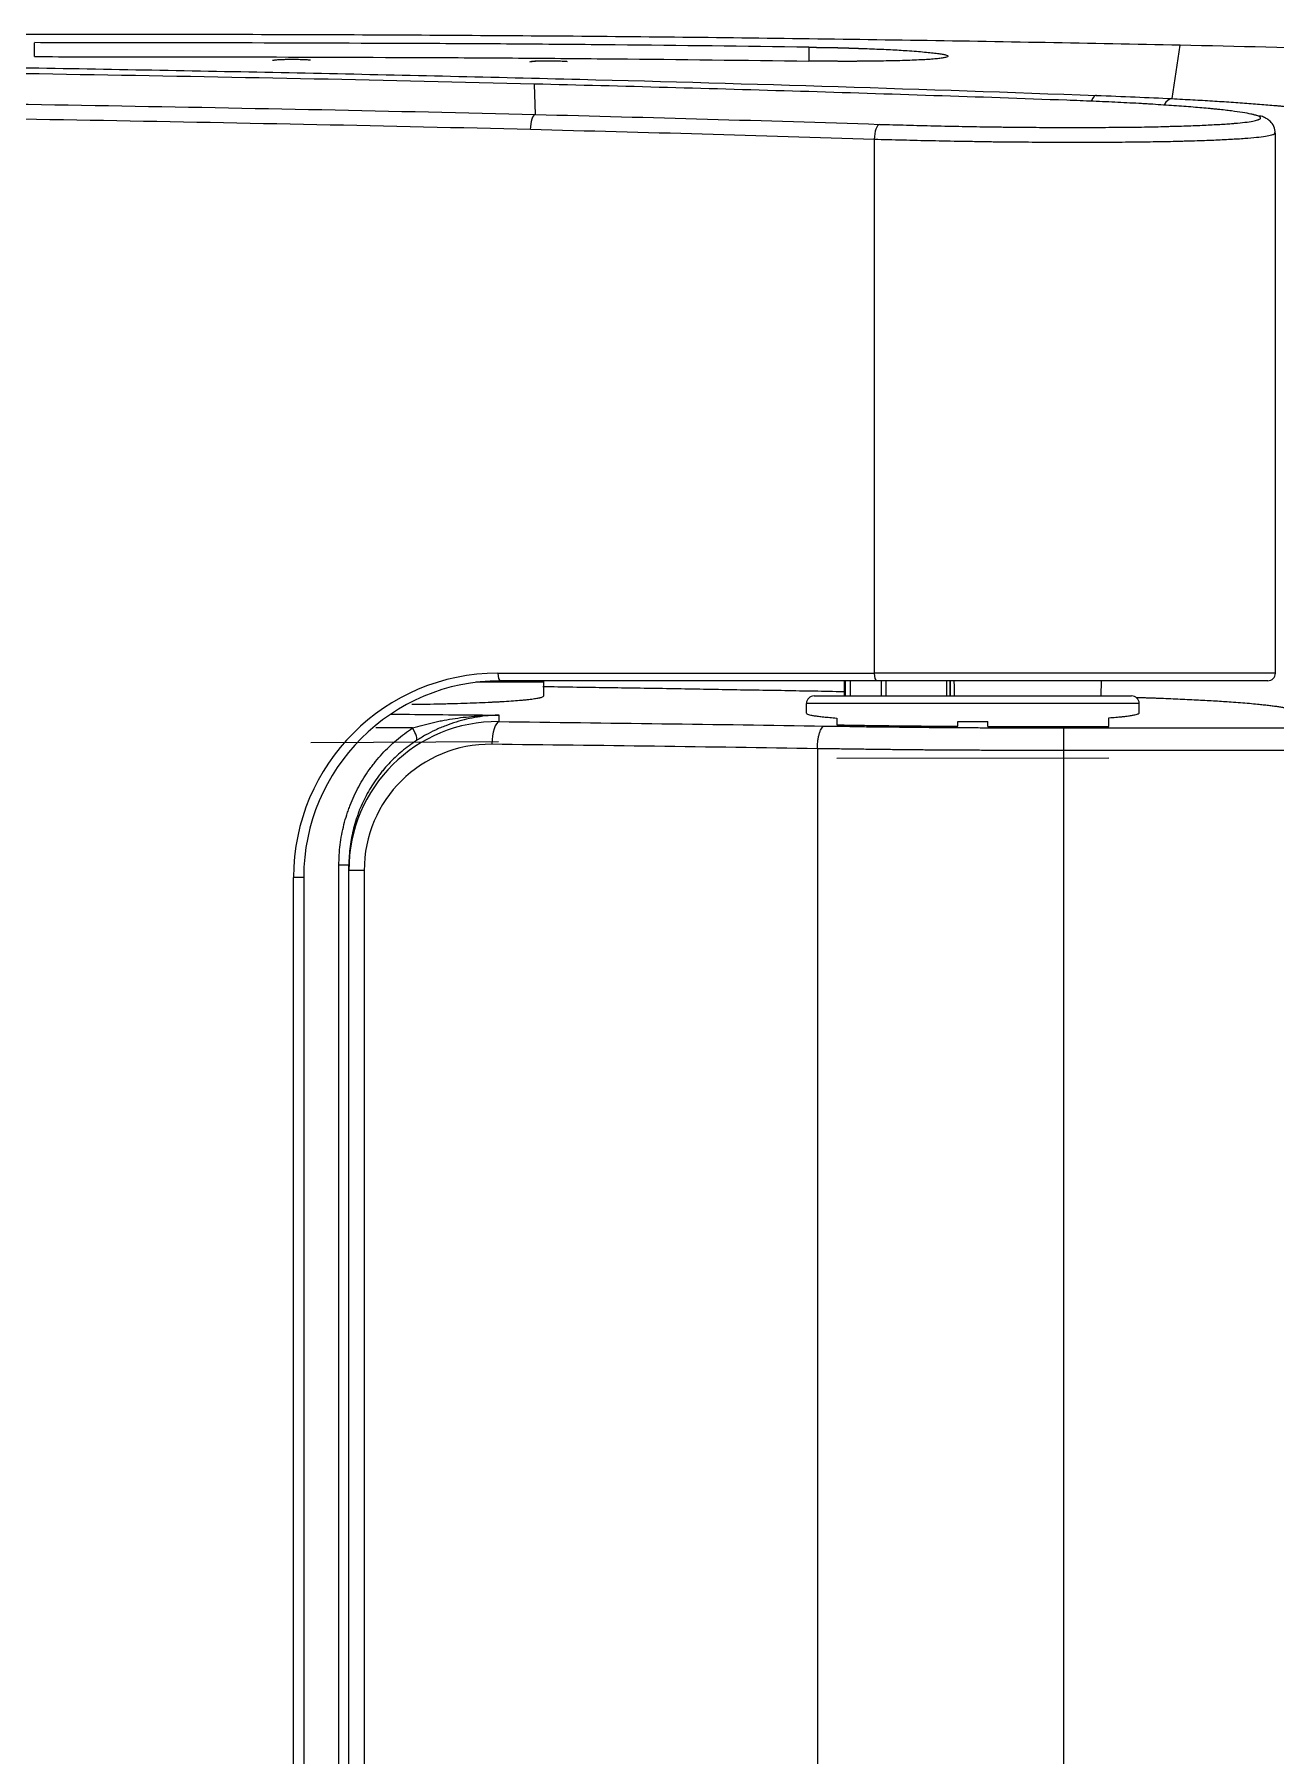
# Model space of a CAD drawing. Header units: millimetres. Extents: x -33000 to 294000, y 0 to 42408.
# Drawn here: x 57190.2 to 57272.2, y 18830.7 to 18944.4 of the extents above; entities that cross this region are included whole.
import ezdxf

# ---------------------------------------------------------------- set-up
doc = ezdxf.new("R2010")
doc.units = ezdxf.units.MM
doc.header["$LTSCALE"] = 50
doc.layers.add('arch', color=8, linetype='Continuous')

msp = doc.modelspace()

# ---------------------------------------------------------------- linework, layer by layer
at = {"layer": 'arch', "linetype": 'Continuous'}
for p, q in [((57265.37, 18940.2), (57265.91, 18943.73)), ((57223.28, 18939.15), (57223.21, 18941.16)), ((57272.2, 18902.21), (57272.2, 18937.93)), ((57220.79, 18902.21), (57245.68, 18902.21)), ((57272.2, 18902.21), (57245.68, 18902.21)), ((57223.83, 18901.61), (57219.33, 18901.61)), ((57245.84, 18901.71), (57220.96, 18901.71)), ((57223.83, 18900.71), (57223.83, 18901.61)), ((57243.7, 18901.71), (57243.7, 18900.71)), ((57271.7, 18901.71), (57245.84, 18901.71)), ((57260.69, 18900.71), (57260.7, 18901.71)), ((57241.2, 18899.58), (57241.2, 18900.21)), ((57263.2, 18900.21), (57241.2, 18900.21)), ((57241.7, 18900.71), (57262.7, 18900.71)), ((57263.2, 18899.59), (57263.2, 18900.21)), ((57208.43, 18897.62), (57220.83, 18897.69)), ((57261.2, 18896.59), (57243.2, 18896.58)), ((57207.96, 18888.71), (57207.29, 18888.71)), ((57207.29, 18600.5), (57207.29, 18888.71)), ((57207.96, 18888.71), (57207.96, 18600.5)), ((57210.29, 18599.7), (57210.29, 18889.51)), ((57210.95, 18889.51), (57210.29, 18889.51)), ((57210.95, 18889.16), (57210.95, 18889.51)), ((57210.95, 18600.05), (57210.95, 18889.16)), ((57211.96, 18889.16), (57210.95, 18889.16)), ((57211.96, 18889.16), (57211.96, 18600.05))]:
    msp.add_line(p, q, dxfattribs=at)
for centre, start, end in [((57271.7, 18902.21), 270, 0), ((57223.33, 18901.61), 0, 11.7773), ((57241.7, 18900.21), 90, 180), ((57262.7, 18900.21), 0, 90)]:
    msp.add_arc(centre, 0.5, start, end, dxfattribs=at)
for centre, major_axis, ratio, start_param, end_param in [((57260.33, 18938.92, 0), (0.05, 1.5), 0.325788, 0.052844, 0.730475), ((57265.33, 18938.7, 0), (0.08, 1.5), 0.514192, 0.058252, 0.785639), ((57223.27, 18938.15, 0), (-0.025, -1), 0.32589, 3.194438, 4.720576), ((57246.01, 18937.5, 0), (-0.032, -0.999), 0.32583, 3.194436, 4.722836), ((57220.79, 18888.71, 0), (-13.5, 0), 1, 4.712389, 6.283185), ((57220.96, 18902.21, 0), (0, -0.5), 0.325982, 4.712389, 6.283185), ((57245.84, 18902.21, 0), (0, -0.5), 0.325982, 4.712389, 6.283185), ((57220.96, 18888.71, 0), (-13, 0), 1, 4.712389, 6.283185), ((57220.95, 18889, 0), (-6.87, 7.39), 0.984122, 5.533672, 7.097085), ((57220.89, 18897.51, 0), (-0.02, -1.5), 0.325964, 3.199207, 4.7161), ((57214.86, 18898.59, 0), (-0.544, 0.839), 0.254745, 3.188486, 4.548556), ((57220.46, 18889, 0), (-5.8, 6.33), 0.981332, 5.539892, 7.103305)]:
    msp.add_ellipse(centre, major_axis=major_axis, ratio=ratio, start_param=start_param, end_param=end_param, dxfattribs=at)
for points, knots in [([(57265.91, 18943.73, 0), (57259.96, 18943.85, 0), (57254.02, 18943.96, 0), (57242.13, 18944.14, 0), (57236.19, 18944.22, 0), (57227.27, 18944.31, 0), (57224.3, 18944.33, 0), (57218.35, 18944.37, 0), (57215.38, 18944.39, 0), (57206.46, 18944.43, 0), (57200.52, 18944.44, 0), (57188.63, 18944.44, 0), (57179.71, 18944.44, 0), (57170.79, 18944.42, 0), (57164.85, 18944.41, 0), (57161.87, 18944.4, 0), (57152.96, 18944.36, 0), (57147.01, 18944.34, 0), (57138.09, 18944.29, 0), (57135.12, 18944.27, 0), (57129.18, 18944.24, 0), (57126.2, 18944.22, 0), (57123.23, 18944.2, 0)], [0, 0, 0, 0, 0.125, 0.125, 0.25, 0.25, 0.3125, 0.3125, 0.375, 0.375, 0.5, 0.5, 0.625, 0.6875, 0.6875, 0.75, 0.75, 0.875, 0.875, 0.9375, 0.9375, 1, 1, 1, 1]), ([(57241.36, 18943.6, 0), (57237.09, 18943.66, 0), (57232.83, 18943.71, 0), (57226.43, 18943.77, 0), (57224.29, 18943.79, 0), (57220.03, 18943.82, 0), (57213.63, 18943.85, 0), (57205.09, 18943.88, 0), (57198.69, 18943.89, 0), (57194.42, 18943.89, 0), (57192.29, 18943.89, 0), (57190.16, 18943.9, 0)], [0, 0, 0, 0, 0.25, 0.25, 0.375, 0.375, 0.5, 0.75, 0.875, 0.875, 1, 1, 1, 1]), ([(57241.36, 18943.6, 0), (57241.37, 18943.6, 0), (57241.41, 18943.6, 0), (57241.46, 18943.6, 0), (57241.5, 18943.6, 0), (57241.55, 18943.6, 0), (57241.6, 18943.6, 0), (57241.65, 18943.6, 0), (57241.7, 18943.6, 0), (57241.75, 18943.6, 0), (57241.8, 18943.6, 0), (57241.84, 18943.59, 0), (57241.89, 18943.59, 0), (57241.94, 18943.59, 0), (57241.99, 18943.59, 0), (57242.04, 18943.59, 0), (57242.09, 18943.59, 0), (57242.13, 18943.59, 0), (57242.18, 18943.59, 0), (57242.23, 18943.59, 0), (57242.28, 18943.59, 0), (57242.33, 18943.59, 0), (57242.37, 18943.58, 0), (57242.42, 18943.58, 0), (57242.47, 18943.58, 0), (57242.52, 18943.58, 0), (57242.56, 18943.58, 0), (57242.61, 18943.58, 0), (57242.66, 18943.58, 0), (57242.71, 18943.58, 0), (57242.75, 18943.58, 0), (57242.8, 18943.58, 0), (57242.85, 18943.58, 0), (57242.9, 18943.57, 0), (57242.94, 18943.57, 0), (57242.99, 18943.57, 0), (57243.04, 18943.57, 0), (57243.08, 18943.57, 0), (57243.13, 18943.57, 0), (57243.18, 18943.57, 0), (57243.23, 18943.57, 0), (57243.27, 18943.57, 0), (57243.32, 18943.56, 0), (57243.37, 18943.56, 0), (57243.41, 18943.56, 0), (57243.46, 18943.56, 0), (57243.51, 18943.56, 0), (57243.55, 18943.56, 0), (57243.6, 18943.56, 0), (57243.65, 18943.56, 0), (57243.69, 18943.55, 0), (57243.74, 18943.55, 0), (57243.78, 18943.55, 0), (57243.83, 18943.55, 0), (57243.88, 18943.55, 0), (57243.92, 18943.55, 0), (57243.97, 18943.55, 0), (57244.02, 18943.54, 0), (57244.06, 18943.54, 0), (57244.11, 18943.54, 0), (57244.15, 18943.54, 0), (57244.2, 18943.54, 0), (57244.25, 18943.54, 0), (57244.29, 18943.54, 0), (57244.34, 18943.54, 0), (57244.38, 18943.53, 0), (57244.43, 18943.53, 0), (57244.47, 18943.53, 0), (57244.52, 18943.53, 0), (57244.56, 18943.53, 0), (57244.61, 18943.53, 0), (57244.66, 18943.52, 0), (57244.7, 18943.52, 0), (57244.75, 18943.52, 0), (57244.79, 18943.52, 0), (57244.84, 18943.52, 0), (57245.09, 18943.51, 0), (57245.54, 18943.49, 0), (57246.17, 18943.47, 0), (57246.77, 18943.44, 0), (57247.34, 18943.41, 0), (57247.91, 18943.37, 0), (57248.48, 18943.33, 0), (57249.02, 18943.28, 0), (57249.48, 18943.24, 0), (57249.87, 18943.19, 0), (57250.18, 18943.14, 0), (57250.4, 18943.1, 0), (57250.53, 18943.05, 0), (57250.57, 18943, 0), (57250.53, 18942.96, 0), (57250.4, 18942.92, 0), (57250.18, 18942.88, 0), (57249.88, 18942.84, 0), (57249.49, 18942.8, 0), (57249.03, 18942.77, 0), (57248.49, 18942.75, 0), (57247.88, 18942.72, 0), (57247.21, 18942.7, 0), (57246.49, 18942.69, 0), (57245.71, 18942.67, 0), (57245.14, 18942.67, 0), (57244.8, 18942.67, 0), (57244.72, 18942.67, 0), (57244.63, 18942.67, 0), (57244.55, 18942.67, 0), (57244.46, 18942.66, 0), (57244.37, 18942.66, 0), (57244.29, 18942.66, 0), (57244.2, 18942.66, 0), (57244.12, 18942.66, 0), (57244.03, 18942.66, 0), (57243.94, 18942.66, 0), (57243.86, 18942.66, 0), (57243.77, 18942.66, 0), (57243.68, 18942.66, 0), (57243.6, 18942.66, 0), (57243.51, 18942.66, 0), (57243.42, 18942.66, 0), (57243.33, 18942.66, 0), (57243.25, 18942.67, 0), (57243.16, 18942.67, 0), (57243.07, 18942.67, 0), (57242.98, 18942.67, 0), (57242.89, 18942.67, 0), (57242.8, 18942.67, 0), (57242.71, 18942.67, 0), (57242.62, 18942.67, 0), (57242.54, 18942.67, 0), (57242.45, 18942.67, 0), (57242.36, 18942.67, 0), (57242.27, 18942.67, 0), (57242.18, 18942.67, 0), (57242.09, 18942.67, 0), (57242, 18942.67, 0), (57241.91, 18942.67, 0), (57241.81, 18942.68, 0), (57241.72, 18942.68, 0), (57241.63, 18942.68, 0), (57241.54, 18942.68, 0), (57241.45, 18942.68, 0), (57241.39, 18942.68, 0), (57241.36, 18942.68, 0)], [0, 0, 0, 0, 0.001688, 0.003374, 0.005059, 0.006743, 0.008424, 0.010104, 0.011783, 0.013461, 0.015137, 0.016812, 0.018485, 0.020158, 0.021829, 0.023499, 0.025168, 0.026836, 0.028503, 0.030169, 0.031834, 0.033498, 0.035162, 0.036825, 0.038487, 0.040148, 0.041809, 0.043469, 0.045129, 0.046788, 0.048447, 0.050105, 0.051764, 0.053421, 0.055079, 0.056736, 0.058394, 0.060051, 0.061708, 0.063365, 0.065022, 0.066679, 0.068337, 0.069994, 0.071652, 0.07331, 0.074968, 0.076627, 0.078286, 0.079946, 0.081606, 0.083266, 0.084928, 0.08659, 0.088252, 0.089915, 0.091579, 0.093244, 0.09491, 0.096577, 0.098244, 0.099913, 0.101583, 0.103254, 0.104926, 0.106599, 0.108273, 0.109949, 0.111626, 0.113304, 0.114984, 0.116665, 0.118348, 0.120032, 0.121718, 0.123406, 0.125095, 0.150232, 0.17514, 0.199975, 0.224892, 0.250047, 0.281416, 0.312482, 0.343551, 0.374925, 0.406303, 0.437371, 0.468436, 0.499798, 0.531191, 0.562273, 0.593348, 0.624719, 0.656134, 0.687239, 0.71834, 0.749742, 0.78116, 0.81227, 0.843382, 0.874802, 0.877969, 0.881131, 0.884287, 0.887438, 0.890584, 0.893726, 0.896863, 0.899996, 0.903126, 0.906252, 0.909375, 0.912495, 0.915613, 0.918729, 0.921843, 0.924955, 0.928066, 0.931177, 0.934286, 0.937396, 0.940505, 0.943615, 0.946725, 0.949837, 0.952949, 0.956063, 0.959179, 0.962298, 0.965419, 0.968542, 0.971669, 0.974799, 0.977933, 0.981071, 0.984213, 0.98736, 0.990512, 0.993669, 0.996832, 1, 1, 1, 1]), ([(57311.26, 18941.72, 0), (57309.37, 18941.86, 0), (57307.49, 18942, 0), (57303.71, 18942.25, 0), (57299.94, 18942.48, 0), (57296.16, 18942.68, 0), (57292.38, 18942.87, 0), (57290.49, 18942.95, 0), (57286.71, 18943.11, 0), (57284.82, 18943.19, 0), (57281.04, 18943.32, 0), (57279.15, 18943.38, 0), (57273.47, 18943.55, 0), (57269.69, 18943.65, 0), (57265.91, 18943.73, 0)], [0, 0, 0, 0, 0.125, 0.125, 0.25, 0.375, 0.375, 0.5, 0.5, 0.625, 0.625, 0.75, 0.75, 1, 1, 1, 1]), ([(57223.21, 18941.16, 0), (57213.51, 18941.41, 0), (57203.81, 18941.6, 0), (57189.25, 18941.85, 0), (57184.4, 18941.93, 0), (57174.69, 18942.09, 0), (57169.84, 18942.16, 0), (57160.14, 18942.3, 0), (57155.28, 18942.37, 0), (57145.58, 18942.49, 0), (57140.73, 18942.55, 0), (57133.45, 18942.63, 0), (57131.02, 18942.66, 0), (57127.38, 18942.7, 0), (57126.17, 18942.71, 0), (57123.74, 18942.73, 0), (57122.53, 18942.75, 0), (57118.89, 18942.78, 0), (57116.46, 18942.81, 0), (57112.82, 18942.83, 0), (57111.61, 18942.84, 0), (57109.18, 18942.85, 0), (57107.97, 18942.86, 0), (57106.76, 18942.86, 0)], [0, 0, 0, 0, 0.25, 0.25, 0.375, 0.375, 0.5, 0.5, 0.625, 0.625, 0.75, 0.75, 0.8125, 0.8125, 0.84375, 0.84375, 0.875, 0.875, 0.9375, 0.9375, 0.96875, 0.96875, 1, 1, 1, 1]), ([(57123.73, 18943.13, 0), (57126.57, 18943.1, 0), (57129.42, 18943.07, 0), (57135.11, 18943.01, 0), (57137.96, 18942.97, 0), (57146.5, 18942.87, 0), (57152.2, 18942.8, 0), (57163.58, 18942.65, 0), (57169.28, 18942.57, 0), (57180.66, 18942.39, 0), (57186.36, 18942.3, 0), (57194.9, 18942.15, 0), (57197.75, 18942.1, 0), (57203.44, 18941.99, 0), (57209.13, 18941.88, 0), (57214.83, 18941.75, 0), (57220.52, 18941.62, 0), (57223.37, 18941.55, 0), (57237.6, 18941.19, 0), (57248.98, 18940.83, 0), (57260.36, 18940.41, 0)], [0, 0, 0, 0, 0.0625, 0.0625, 0.125, 0.125, 0.25, 0.25, 0.375, 0.375, 0.5, 0.5, 0.5625, 0.5625, 0.625, 0.6875, 0.6875, 0.75, 0.75, 1, 1, 1, 1]), ([(57190.16, 18942.98, 0), (57192.29, 18942.97, 0), (57194.42, 18942.97, 0), (57198.69, 18942.97, 0), (57205.09, 18942.96, 0), (57213.63, 18942.93, 0), (57220.03, 18942.9, 0), (57224.29, 18942.87, 0), (57226.43, 18942.85, 0), (57232.83, 18942.79, 0), (57237.09, 18942.74, 0), (57241.36, 18942.68, 0)], [0, 0, 0, 0, 0.125, 0.125, 0.25, 0.5, 0.625, 0.625, 0.75, 0.75, 1, 1, 1, 1]), ([(57207.51, 18942.78, 0), (57207.41, 18942.78, 0), (57207.16, 18942.78, 0), (57206.73, 18942.78, 0), (57206.3, 18942.76, 0), (57206.07, 18942.75, 0), (57205.94, 18942.72, 0), (57205.89, 18942.71, 0)], [0, 0, 0, 0, 0.138102, 0.377285, 0.617579, 0.868776, 1, 1, 1, 1]), ([(57207.23, 18942.78, 0), (57207.17, 18942.78, 0), (57207.11, 18942.78, 0), (57207.02, 18942.78, 0), (57207, 18942.78, 0), (57206.96, 18942.78, 0), (57206.94, 18942.78, 0), (57206.88, 18942.78, 0), (57206.84, 18942.78, 0), (57206.73, 18942.77, 0), (57206.66, 18942.77, 0), (57206.57, 18942.77, 0), (57206.55, 18942.77, 0), (57206.52, 18942.77, 0), (57206.47, 18942.77, 0), (57206.39, 18942.76, 0), (57206.34, 18942.76, 0), (57206.28, 18942.76, 0), (57206.26, 18942.76, 0), (57206.19, 18942.75, 0), (57206.15, 18942.75, 0), (57206.1, 18942.74, 0), (57206.08, 18942.74, 0), (57206.06, 18942.74, 0), (57206.05, 18942.74, 0), (57206.02, 18942.73, 0), (57206.01, 18942.73, 0), (57206.01, 18942.72, 0)], [0, 0, 0, 0, 0.101469, 0.101469, 0.13356, 0.13356, 0.16565, 0.16565, 0.229831, 0.229831, 0.358192, 0.358192, 0.390283, 0.390283, 0.422373, 0.486554, 0.550735, 0.550735, 0.614915, 0.614915, 0.743277, 0.743277, 0.807458, 0.807458, 0.871638, 0.871638, 1, 1, 1, 1]), ([(57208.41, 18942.74, 0), (57208.33, 18942.75, 0), (57208.14, 18942.76, 0), (57207.81, 18942.77, 0), (57207.58, 18942.78, 0), (57207.51, 18942.78, 0)], [0, 0, 0, 0, 0.378429, 0.807237, 1, 1, 1, 1]), ([(57224.51, 18942.68, 0), (57224.42, 18942.68, 0), (57224.16, 18942.68, 0), (57223.73, 18942.68, 0), (57223.31, 18942.67, 0), (57223.07, 18942.66, 0), (57222.94, 18942.63, 0), (57222.9, 18942.62, 0)], [0, 0, 0, 0, 0.138674, 0.37779, 0.617967, 0.869015, 1, 1, 1, 1]), ([(57224.24, 18942.68, 0), (57224.17, 18942.68, 0), (57224.11, 18942.68, 0), (57224.02, 18942.68, 0), (57224, 18942.68, 0), (57223.96, 18942.68, 0), (57223.94, 18942.68, 0), (57223.88, 18942.68, 0), (57223.85, 18942.68, 0), (57223.73, 18942.68, 0), (57223.66, 18942.68, 0), (57223.57, 18942.68, 0), (57223.55, 18942.68, 0), (57223.52, 18942.68, 0), (57223.47, 18942.67, 0), (57223.39, 18942.67, 0), (57223.34, 18942.67, 0), (57223.29, 18942.67, 0), (57223.26, 18942.66, 0), (57223.19, 18942.66, 0), (57223.15, 18942.66, 0), (57223.1, 18942.65, 0), (57223.09, 18942.65, 0), (57223.06, 18942.65, 0), (57223.05, 18942.64, 0), (57223.02, 18942.64, 0), (57223.01, 18942.63, 0), (57223.01, 18942.63, 0)], [0, 0, 0, 0, 0.101412, 0.101412, 0.133504, 0.133504, 0.165597, 0.165597, 0.229781, 0.229781, 0.358151, 0.358151, 0.390244, 0.390244, 0.422336, 0.486521, 0.550706, 0.550706, 0.614891, 0.614891, 0.74326, 0.74326, 0.807445, 0.807445, 0.87163, 0.87163, 1, 1, 1, 1]), ([(57225.41, 18942.64, 0), (57225.33, 18942.65, 0), (57225.14, 18942.66, 0), (57224.81, 18942.67, 0), (57224.58, 18942.68, 0), (57224.51, 18942.68, 0)], [0, 0, 0, 0, 0.379059, 0.808181, 1, 1, 1, 1]), ([(57258.41, 18940.09, 0), (57255.48, 18940.2, 0), (57252.55, 18940.3, 0), (57246.68, 18940.49, 0), (57243.75, 18940.59, 0), (57234.95, 18940.85, 0), (57229.08, 18941.02, 0), (57223.21, 18941.16, 0)], [0, 0, 0, 0, 0.25, 0.25, 0.5, 0.5, 1, 1, 1, 1]), ([(57222.95, 18938.15, 0), (57213.54, 18938.39, 0), (57204.13, 18938.57, 0), (57190.01, 18938.83, 0), (57185.31, 18938.91, 0), (57175.9, 18939.06, 0), (57171.19, 18939.13, 0), (57161.78, 18939.27, 0), (57152.37, 18939.4, 0), (57142.96, 18939.51, 0), (57133.55, 18939.61, 0), (57128.84, 18939.66, 0), (57121.79, 18939.72, 0), (57119.43, 18939.74, 0), (57114.73, 18939.78, 0), (57112.37, 18939.79, 0), (57110.02, 18939.8, 0)], [0, 0, 0, 0, 0.25, 0.25, 0.375, 0.375, 0.5, 0.5, 0.625, 0.75, 0.75, 0.875, 0.875, 0.9375, 0.9375, 1, 1, 1, 1]), ([(57110.33, 18940.79, 0), (57112.69, 18940.79, 0), (57115.04, 18940.77, 0), (57119.75, 18940.74, 0), (57122.1, 18940.72, 0), (57129.16, 18940.66, 0), (57133.87, 18940.61, 0), (57143.28, 18940.51, 0), (57147.98, 18940.45, 0), (57157.4, 18940.33, 0), (57162.1, 18940.27, 0), (57171.52, 18940.13, 0), (57176.22, 18940.06, 0), (57185.63, 18939.9, 0), (57190.34, 18939.82, 0), (57204.46, 18939.57, 0), (57213.87, 18939.39, 0), (57223.28, 18939.15, 0)], [0, 0, 0, 0, 0.0625, 0.0625, 0.125, 0.125, 0.25, 0.25, 0.375, 0.375, 0.5, 0.5, 0.625, 0.625, 0.75, 0.75, 1, 1, 1, 1]), ([(57270.9, 18939.11, 0), (57270.87, 18939.11, 0), (57270.84, 18939.12, 0), (57270.79, 18939.13, 0), (57270.78, 18939.14, 0), (57270.74, 18939.15, 0), (57270.73, 18939.15, 0), (57270.67, 18939.16, 0), (57270.63, 18939.17, 0), (57270.43, 18939.21, 0), (57270.25, 18939.25, 0), (57269.81, 18939.32, 0), (57269.57, 18939.35, 0), (57269.03, 18939.42, 0), (57268.73, 18939.45, 0), (57268.32, 18939.5, 0), (57268.23, 18939.5, 0), (57268.06, 18939.52, 0), (57267.8, 18939.55, 0), (57267.53, 18939.57, 0), (57266.97, 18939.62, 0), (57266.57, 18939.65, 0), (57265.73, 18939.72, 0), (57265.28, 18939.75, 0), (57264.58, 18939.79, 0), (57264.34, 18939.81, 0), (57264.04, 18939.83, 0), (57263.98, 18939.83, 0), (57263.85, 18939.84, 0), (57263.67, 18939.85, 0), (57263.48, 18939.86, 0), (57262.85, 18939.9, 0), (57262.33, 18939.92, 0), (57261.26, 18939.98, 0), (57260.71, 18940, 0), (57259.58, 18940.05, 0), (57259, 18940.07, 0), (57258.41, 18940.09, 0)], [0, 0, 0, 0, 0.021526, 0.021526, 0.033175, 0.033175, 0.044823, 0.044823, 0.06812, 0.06812, 0.161308, 0.161308, 0.254496, 0.254496, 0.347684, 0.347684, 0.370981, 0.370981, 0.394278, 0.440872, 0.440872, 0.53406, 0.53406, 0.627248, 0.627248, 0.673842, 0.673842, 0.685491, 0.685491, 0.697139, 0.720436, 0.720436, 0.813624, 0.813624, 0.906812, 0.906812, 1, 1, 1, 1]), ([(57265.37, 18940.2, 0), (57265.83, 18940.17, 0), (57266.29, 18940.15, 0), (57267.18, 18940.1, 0), (57268.05, 18940.05, 0), (57269.29, 18939.97, 0), (57270.47, 18939.88, 0), (57271.21, 18939.83, 0), (57271.75, 18939.78, 0), (57271.93, 18939.77, 0), (57272.14, 18939.75, 0), (57272.19, 18939.75, 0), (57272.27, 18939.74, 0), (57272.4, 18939.73, 0), (57272.53, 18939.72, 0), (57272.95, 18939.68, 0), (57273.59, 18939.62, 0), (57274.46, 18939.53, 0), (57275.25, 18939.43, 0), (57275.72, 18939.37, 0), (57276.16, 18939.31, 0), (57276.36, 18939.28, 0), (57276.58, 18939.24, 0), (57276.6, 18939.24, 0), (57276.65, 18939.23, 0), (57276.72, 18939.22, 0), (57276.88, 18939.19, 0), (57277, 18939.17, 0), (57277.24, 18939.12, 0), (57277.52, 18939.06, 0), (57277.85, 18938.97, 0), (57278.01, 18938.92, 0), (57278.13, 18938.86, 0), (57278.18, 18938.83, 0), (57278.21, 18938.8, 0)], [0, 0, 0, 0, 0.0625, 0.0625, 0.125, 0.1875, 0.25, 0.3125, 0.3125, 0.34375, 0.34375, 0.351563, 0.351563, 0.359375, 0.375, 0.375, 0.4375, 0.5, 0.5625, 0.625, 0.625, 0.6875, 0.6875, 0.695312, 0.695312, 0.703125, 0.71875, 0.75, 0.75, 0.8125, 0.875, 0.9375, 0.9375, 1, 1, 1, 1]), ([(57246.02, 18938.5, 0), (57246.61, 18938.48, 0), (57247.21, 18938.47, 0), (57248.42, 18938.43, 0), (57249.03, 18938.42, 0), (57250.26, 18938.39, 0), (57250.88, 18938.38, 0), (57251.66, 18938.36, 0), (57251.81, 18938.36, 0), (57252.13, 18938.35, 0), (57252.28, 18938.35, 0), (57252.75, 18938.34, 0), (57253.07, 18938.34, 0), (57253.54, 18938.33, 0), (57253.69, 18938.33, 0), (57254.01, 18938.33, 0), (57254.16, 18938.32, 0), (57254.63, 18938.32, 0), (57254.94, 18938.32, 0), (57255.86, 18938.31, 0), (57256.47, 18938.3, 0), (57257.67, 18938.3, 0), (57258.26, 18938.29, 0), (57259.13, 18938.29, 0), (57259.42, 18938.29, 0), (57259.85, 18938.3, 0), (57260.06, 18938.3, 0), (57260.28, 18938.3, 0), (57260.42, 18938.3, 0), (57260.49, 18938.3, 0), (57261.12, 18938.3, 0), (57261.67, 18938.31, 0), (57262.73, 18938.32, 0), (57263.24, 18938.32, 0), (57264.22, 18938.34, 0), (57264.7, 18938.35, 0), (57265.27, 18938.37, 0), (57265.38, 18938.37, 0), (57265.55, 18938.37, 0), (57265.61, 18938.38, 0), (57265.72, 18938.38, 0), (57265.99, 18938.39, 0), (57266.26, 18938.4, 0), (57266.88, 18938.42, 0), (57267.65, 18938.45, 0), (57268.33, 18938.49, 0), (57268.8, 18938.51, 0), (57268.95, 18938.52, 0), (57269.16, 18938.54, 0), (57269.23, 18938.55, 0), (57269.34, 18938.55, 0), (57269.37, 18938.56, 0), (57269.44, 18938.56, 0), (57269.47, 18938.57, 0), (57269.76, 18938.59, 0), (57269.99, 18938.61, 0), (57270.39, 18938.66, 0), (57270.57, 18938.69, 0), (57270.84, 18938.74, 0), (57270.95, 18938.77, 0), (57271.03, 18938.79, 0)], [0, 0, 0, 0, 0.055808, 0.055808, 0.111616, 0.111616, 0.167425, 0.167425, 0.181377, 0.181377, 0.195329, 0.195329, 0.223233, 0.223233, 0.237185, 0.237185, 0.251137, 0.251137, 0.279041, 0.279041, 0.334849, 0.334849, 0.390658, 0.390658, 0.418562, 0.418562, 0.432514, 0.43949, 0.43949, 0.446466, 0.446466, 0.502274, 0.502274, 0.558082, 0.558082, 0.613891, 0.613891, 0.627843, 0.627843, 0.634819, 0.634819, 0.641795, 0.669699, 0.669699, 0.725507, 0.781315, 0.781315, 0.80922, 0.80922, 0.823172, 0.823172, 0.830148, 0.830148, 0.837124, 0.837124, 0.892932, 0.892932, 0.94874, 0.94874, 1, 1, 1, 1]), ([(57271.03, 18938.79, 0), (57271.04, 18938.79, 0), (57271.04, 18938.8, 0), (57271.06, 18938.8, 0), (57271.07, 18938.81, 0), (57271.09, 18938.81, 0), (57271.1, 18938.82, 0), (57271.13, 18938.83, 0), (57271.14, 18938.84, 0), (57271.18, 18938.86, 0), (57271.2, 18938.87, 0), (57271.23, 18938.92, 0), (57271.22, 18938.98, 0), (57271.08, 18939.05, 0), (57270.96, 18939.09, 0), (57270.93, 18939.1, 0), (57270.9, 18939.11, 0)], [0, 0, 0, 0, 0.024325, 0.024325, 0.061633, 0.061633, 0.098941, 0.098941, 0.173556, 0.173556, 0.322788, 0.322788, 0.621251, 0.919713, 0.919713, 1, 1, 1, 1]), ([(57272.17, 18937.92, 0), (57272.18, 18938, 0), (57272.19, 18938.23, 0), (57271.99, 18938.58, 0), (57271.75, 18938.81, 0), (57271.51, 18938.94, 0), (57271.33, 18939.02, 0), (57271.19, 18939.05, 0), (57271.15, 18939.06, 0)], [0, 0, 0, 0, 0.075719, 0.245634, 0.40836, 0.601237, 0.878176, 1, 1, 1, 1]), ([(57272.2, 18937.92, 0), (57272.2, 18937.91, 0), (57272.19, 18937.9, 0), (57272.17, 18937.87, 0), (57272.15, 18937.86, 0), (57272.11, 18937.84, 0), (57272.1, 18937.83, 0), (57272.07, 18937.82, 0), (57272.06, 18937.81, 0), (57272.04, 18937.81, 0), (57272.03, 18937.8, 0), (57271.93, 18937.77, 0), (57271.81, 18937.74, 0), (57271.51, 18937.69, 0), (57271.33, 18937.66, 0), (57270.9, 18937.62, 0), (57270.66, 18937.59, 0), (57270.35, 18937.57, 0), (57270.32, 18937.56, 0), (57270.25, 18937.56, 0), (57270.21, 18937.56, 0), (57270.1, 18937.55, 0), (57269.88, 18937.53, 0), (57269.65, 18937.52, 0), (57269.15, 18937.49, 0), (57268.44, 18937.45, 0), (57267.63, 18937.42, 0), (57266.98, 18937.4, 0), (57266.75, 18937.39, 0), (57266.47, 18937.38, 0), (57266.41, 18937.38, 0), (57266.29, 18937.38, 0), (57266.23, 18937.38, 0), (57266.06, 18937.37, 0), (57265.94, 18937.37, 0), (57265.33, 18937.35, 0), (57264.83, 18937.34, 0), (57263.8, 18937.33, 0), (57263.26, 18937.32, 0), (57262.15, 18937.31, 0), (57261.57, 18937.3, 0), (57260.91, 18937.3, 0), (57260.83, 18937.3, 0), (57260.68, 18937.3, 0), (57260.46, 18937.3, 0), (57260.23, 18937.3, 0), (57259.78, 18937.3, 0), (57259.48, 18937.3, 0), (57258.56, 18937.3, 0), (57257.94, 18937.3, 0), (57256.68, 18937.3, 0), (57256.04, 18937.31, 0), (57255.07, 18937.32, 0), (57254.74, 18937.32, 0), (57254.25, 18937.33, 0), (57254.08, 18937.33, 0), (57253.75, 18937.33, 0), (57253.59, 18937.33, 0), (57253.1, 18937.34, 0), (57252.77, 18937.35, 0), (57252.27, 18937.35, 0), (57252.1, 18937.36, 0), (57251.77, 18937.36, 0), (57251.61, 18937.36, 0), (57250.79, 18937.38, 0), (57250.14, 18937.39, 0), (57248.85, 18937.42, 0), (57248.2, 18937.43, 0), (57246.93, 18937.47, 0), (57246.3, 18937.48, 0), (57245.68, 18937.5, 0)], [0, 0, 0, 0, 0.018747, 0.018747, 0.04457, 0.04457, 0.057481, 0.057481, 0.063936, 0.063936, 0.070392, 0.070392, 0.122037, 0.122037, 0.173682, 0.173682, 0.225327, 0.225327, 0.231782, 0.231782, 0.238238, 0.238238, 0.251149, 0.276972, 0.276972, 0.328616, 0.380261, 0.380261, 0.406084, 0.406084, 0.412539, 0.412539, 0.418995, 0.418995, 0.431906, 0.431906, 0.483551, 0.483551, 0.535196, 0.535196, 0.586841, 0.586841, 0.593297, 0.593297, 0.599752, 0.612663, 0.612663, 0.638486, 0.638486, 0.690131, 0.690131, 0.741776, 0.741776, 0.767598, 0.767598, 0.780509, 0.780509, 0.79342, 0.79342, 0.819243, 0.819243, 0.832154, 0.832154, 0.845065, 0.845065, 0.89671, 0.89671, 0.948355, 0.948355, 1, 1, 1, 1]), ([(57243.7, 18900.98, 0), (57243.61, 18900.98, 0), (57242.86, 18901, 0), (57241.47, 18901.02, 0), (57239.53, 18901.06, 0), (57237.58, 18901.09, 0), (57235.62, 18901.12, 0), (57233.66, 18901.16, 0), (57231.69, 18901.19, 0), (57229.72, 18901.22, 0), (57227.74, 18901.25, 0), (57225.76, 18901.28, 0), (57224.43, 18901.3, 0), (57223.77, 18901.32, 0)], [0, 0, 0, 0, 0.014537, 0.111755, 0.209267, 0.307073, 0.405173, 0.503569, 0.602261, 0.70125, 0.800535, 0.900119, 1, 1, 1, 1]), ([(57215.12, 18900.16, 0), (57215.14, 18900.16, 0), (57215.15, 18900.16, 0), (57215.48, 18900.16, 0), (57216.1, 18900.17, 0), (57216.71, 18900.18, 0), (57217.16, 18900.19, 0), (57217.35, 18900.2, 0), (57217.54, 18900.2, 0), (57217.61, 18900.2, 0), (57217.65, 18900.2, 0), (57217.76, 18900.21, 0), (57217.83, 18900.21, 0), (57218.2, 18900.22, 0), (57218.49, 18900.23, 0), (57219.04, 18900.25, 0), (57219.31, 18900.26, 0), (57219.84, 18900.28, 0), (57220.09, 18900.29, 0), (57220.37, 18900.3, 0), (57220.4, 18900.3, 0), (57220.46, 18900.31, 0), (57220.55, 18900.31, 0), (57220.64, 18900.32, 0), (57220.82, 18900.33, 0), (57220.93, 18900.33, 0), (57221.27, 18900.35, 0), (57221.48, 18900.36, 0), (57221.88, 18900.39, 0), (57222.06, 18900.41, 0), (57222.28, 18900.43, 0), (57222.33, 18900.43, 0), (57222.41, 18900.44, 0), (57222.45, 18900.44, 0), (57222.58, 18900.45, 0), (57222.65, 18900.46, 0), (57222.88, 18900.48, 0), (57223.14, 18900.52, 0), (57223.35, 18900.55, 0), (57223.49, 18900.57, 0), (57223.54, 18900.58, 0), (57223.58, 18900.59, 0), (57223.6, 18900.6, 0), (57223.61, 18900.6, 0), (57223.63, 18900.61, 0), (57223.65, 18900.61, 0), (57223.72, 18900.63, 0), (57223.77, 18900.65, 0), (57223.82, 18900.68, 0), (57223.83, 18900.7, 0), (57223.83, 18900.71, 0)], [0, 0, 0, 0, 0.003718, 0.003718, 0.070713, 0.137708, 0.137708, 0.171206, 0.17958, 0.17958, 0.187954, 0.187954, 0.204703, 0.204703, 0.271698, 0.271698, 0.338693, 0.338693, 0.405688, 0.405688, 0.414062, 0.414062, 0.422437, 0.439185, 0.439185, 0.472683, 0.472683, 0.539678, 0.539678, 0.606673, 0.606673, 0.623421, 0.623421, 0.64017, 0.64017, 0.673668, 0.673668, 0.740662, 0.807657, 0.807657, 0.841155, 0.849529, 0.849529, 0.857904, 0.857904, 0.874652, 0.874652, 0.941647, 0.941647, 1, 1, 1, 1]), ([(57263.2, 18900.59, 0), (57263.18, 18900.59, 0), (57263.14, 18900.59, 0), (57263.07, 18900.59, 0), (57263.03, 18900.59, 0), (57263.01, 18900.6, 0)], [0, 0, 0, 0, 0.33335, 0.666682, 1, 1, 1, 1]), ([(57273.66, 18899.66, 0), (57273.66, 18899.66, 0), (57273.66, 18899.66, 0), (57273.65, 18899.67, 0), (57273.65, 18899.67, 0), (57273.64, 18899.67, 0), (57273.64, 18899.68, 0), (57273.63, 18899.68, 0), (57273.63, 18899.68, 0), (57273.62, 18899.69, 0), (57273.62, 18899.69, 0), (57273.61, 18899.7, 0), (57273.6, 18899.7, 0), (57273.6, 18899.7, 0), (57273.59, 18899.71, 0), (57273.58, 18899.71, 0), (57273.57, 18899.71, 0), (57273.57, 18899.72, 0), (57273.56, 18899.72, 0), (57273.55, 18899.73, 0), (57273.54, 18899.73, 0), (57273.54, 18899.73, 0), (57273.53, 18899.74, 0), (57273.52, 18899.74, 0), (57273.51, 18899.74, 0), (57273.5, 18899.75, 0), (57273.49, 18899.75, 0), (57273.48, 18899.75, 0), (57273.47, 18899.76, 0), (57273.46, 18899.76, 0), (57273.45, 18899.77, 0), (57273.44, 18899.77, 0), (57273.43, 18899.77, 0), (57273.42, 18899.78, 0), (57273.41, 18899.78, 0), (57273.4, 18899.78, 0), (57273.39, 18899.79, 0), (57273.37, 18899.79, 0), (57273.36, 18899.79, 0), (57273.35, 18899.8, 0), (57273.34, 18899.8, 0), (57273.32, 18899.81, 0), (57273.31, 18899.81, 0), (57273.3, 18899.81, 0), (57273.29, 18899.82, 0), (57273.27, 18899.82, 0), (57273.26, 18899.82, 0), (57273.2, 18899.84, 0), (57273.07, 18899.87, 0), (57272.87, 18899.91, 0), (57272.63, 18899.95, 0), (57272.37, 18899.99, 0), (57272.07, 18900.03, 0), (57271.75, 18900.07, 0), (57271.41, 18900.11, 0), (57270.99, 18900.15, 0), (57270.49, 18900.2, 0), (57269.9, 18900.25, 0), (57269.33, 18900.29, 0), (57268.77, 18900.33, 0), (57268.24, 18900.36, 0), (57267.69, 18900.39, 0), (57267.12, 18900.42, 0), (57266.53, 18900.45, 0), (57265.92, 18900.48, 0), (57265.29, 18900.51, 0), (57264.82, 18900.53, 0), (57264.52, 18900.54, 0), (57264.4, 18900.55, 0), (57264.28, 18900.55, 0), (57264.16, 18900.56, 0), (57264.04, 18900.56, 0), (57263.93, 18900.56, 0), (57263.81, 18900.57, 0), (57263.69, 18900.57, 0), (57263.56, 18900.58, 0), (57263.44, 18900.58, 0), (57263.32, 18900.59, 0), (57263.24, 18900.59, 0), (57263.2, 18900.59, 0)], [0, 0, 0, 0, 0.003412, 0.006821, 0.010227, 0.01363, 0.01703, 0.020427, 0.023821, 0.027212, 0.030601, 0.033986, 0.037369, 0.040748, 0.044125, 0.0475, 0.050871, 0.05424, 0.057607, 0.06097, 0.064332, 0.06769, 0.071047, 0.0744, 0.077752, 0.0811, 0.084447, 0.087791, 0.091133, 0.094473, 0.09781, 0.101145, 0.104478, 0.107809, 0.111138, 0.114465, 0.11779, 0.121112, 0.124433, 0.127752, 0.131069, 0.134384, 0.137697, 0.141009, 0.144318, 0.147626, 0.150933, 0.154237, 0.192347, 0.230438, 0.268563, 0.306777, 0.345068, 0.383323, 0.421594, 0.459933, 0.510938, 0.561875, 0.612871, 0.651116, 0.689316, 0.727523, 0.765792, 0.804097, 0.842347, 0.880594, 0.91889, 0.925666, 0.932438, 0.939206, 0.945971, 0.952733, 0.959492, 0.966248, 0.973002, 0.979754, 0.986504, 0.993252, 1, 1, 1, 1]), ([(57213.73, 18899.5, 0), (57214.13, 18899.5, 0), (57214.54, 18899.5, 0), (57216.92, 18899.47, 0), (57218.9, 18899.46, 0), (57220.89, 18899.44, 0)], [0, 0, 0, 0, 0.171242, 0.171242, 1, 1, 1, 1]), ([(57215.16, 18898.59, 0), (57215.39, 18898.66, 0), (57215.61, 18898.72, 0), (57216.07, 18898.84, 0), (57216.31, 18898.9, 0), (57216.66, 18898.98, 0), (57216.78, 18899.01, 0), (57217.01, 18899.06, 0), (57217.13, 18899.08, 0), (57217.49, 18899.15, 0), (57217.73, 18899.19, 0), (57218.21, 18899.26, 0), (57218.45, 18899.29, 0), (57218.94, 18899.34, 0), (57219.18, 18899.36, 0), (57219.66, 18899.4, 0), (57219.91, 18899.41, 0), (57220.27, 18899.43, 0), (57220.4, 18899.43, 0), (57220.58, 18899.44, 0), (57220.64, 18899.44, 0), (57220.73, 18899.44, 0), (57220.76, 18899.44, 0), (57220.81, 18899.44, 0), (57220.83, 18899.44, 0), (57220.85, 18899.44, 0), (57220.86, 18899.44, 0), (57220.87, 18899.44, 0), (57220.87, 18899.44, 0), (57220.87, 18899.44, 0), (57220.87, 18899.44, 0), (57220.88, 18899.44, 0), (57220.88, 18899.44, 0), (57220.89, 18899.44, 0)], [0, 0, 0, 0, 0.125, 0.125, 0.25, 0.25, 0.3125, 0.3125, 0.375, 0.375, 0.5, 0.5, 0.625, 0.625, 0.75, 0.75, 0.875, 0.875, 0.9375, 0.9375, 0.96875, 0.96875, 0.984375, 0.984375, 0.992188, 0.992188, 0.996094, 0.996094, 0.99707, 0.99707, 0.998047, 0.998047, 1, 1, 1, 1]), ([(57220.89, 18899.44, 0), (57220.88, 18899.44, 0), (57220.88, 18899.44, 0), (57220.87, 18899.44, 0), (57220.87, 18899.44, 0), (57220.87, 18899.44, 0), (57220.87, 18899.44, 0), (57220.87, 18899.44, 0), (57220.87, 18899.44, 0), (57220.86, 18899.44, 0), (57220.85, 18899.44, 0), (57220.83, 18899.44, 0), (57220.81, 18899.44, 0), (57220.77, 18899.44, 0), (57220.74, 18899.44, 0), (57220.65, 18899.43, 0), (57220.59, 18899.43, 0), (57220.46, 18899.42, 0), (57220.4, 18899.42, 0), (57220.28, 18899.41, 0), (57220.22, 18899.41, 0), (57219.92, 18899.38, 0), (57219.68, 18899.35, 0), (57219.21, 18899.27, 0), (57218.97, 18899.23, 0), (57218.5, 18899.12, 0), (57218.27, 18899.06, 0), (57217.81, 18898.91, 0), (57217.58, 18898.83, 0), (57217.29, 18898.72, 0), (57217.23, 18898.7, 0), (57217.12, 18898.65, 0), (57217.06, 18898.63, 0), (57216.89, 18898.56, 0), (57216.78, 18898.51, 0), (57216.45, 18898.35, 0), (57216.24, 18898.24, 0), (57215.92, 18898.07, 0), (57215.82, 18898.01, 0), (57215.62, 18897.88, 0), (57215.52, 18897.82, 0), (57215.42, 18897.76, 0)], [0, 0, 0, 0, 0.001953, 0.00293, 0.003418, 0.003418, 0.003662, 0.003662, 0.003906, 0.003906, 0.007812, 0.007812, 0.015625, 0.015625, 0.03125, 0.03125, 0.0625, 0.0625, 0.09375, 0.09375, 0.125, 0.125, 0.25, 0.25, 0.375, 0.375, 0.5, 0.5, 0.625, 0.625, 0.65625, 0.65625, 0.6875, 0.6875, 0.75, 0.75, 0.875, 0.875, 0.9375, 0.9375, 1, 1, 1, 1]), ([(57220.88, 18899.01, 0), (57224.47, 18898.97, 0), (57228.05, 18898.92, 0), (57235.23, 18898.83, 0), (57238.81, 18898.78, 0), (57242.4, 18898.72, 0)], [0, 0, 0, 0, 0.5, 0.5, 1, 1, 1, 1]), ([(57241.2, 18899.58, 0), (57241.2, 18899.57, 0), (57241.21, 18899.55, 0), (57241.25, 18899.52, 0), (57241.32, 18899.49, 0), (57241.42, 18899.46, 0), (57241.55, 18899.43, 0), (57241.63, 18899.42, 0), (57241.73, 18899.4, 0), (57241.75, 18899.4, 0), (57241.8, 18899.39, 0), (57241.82, 18899.39, 0), (57241.89, 18899.38, 0), (57241.94, 18899.37, 0), (57242.1, 18899.35, 0), (57242.33, 18899.32, 0), (57242.73, 18899.29, 0), (57243.04, 18899.26, 0), (57243.2, 18899.25, 0)], [0, 0, 0, 0, 0.125, 0.125, 0.25, 0.375, 0.375, 0.5, 0.5, 0.53125, 0.53125, 0.5625, 0.5625, 0.625, 0.625, 0.75, 0.875, 1, 1, 1, 1]), ([(57243.2, 18898.8, 0), (57243.53, 18898.79, 0), (57244.18, 18898.78, 0), (57244.84, 18898.77, 0), (57245.49, 18898.76, 0), (57245.82, 18898.76, 0), (57246.48, 18898.75, 0), (57246.82, 18898.74, 0), (57247.48, 18898.74, 0), (57247.82, 18898.73, 0), (57248.32, 18898.73, 0), (57248.49, 18898.73, 0), (57248.82, 18898.72, 0), (57248.99, 18898.72, 0), (57249.5, 18898.72, 0), (57249.84, 18898.71, 0), (57250.52, 18898.71, 0), (57250.86, 18898.71, 0), (57251.2, 18898.7, 0)], [0, 0, 0, 0, 0.125, 0.25, 0.25, 0.375, 0.375, 0.5, 0.5, 0.625, 0.625, 0.6875, 0.6875, 0.75, 0.75, 0.875, 0.875, 1, 1, 1, 1]), ([(57261.2, 18899.26, 0), (57261.36, 18899.28, 0), (57261.51, 18899.29, 0), (57261.8, 18899.31, 0), (57261.93, 18899.33, 0), (57262.09, 18899.34, 0), (57262.12, 18899.35, 0), (57262.18, 18899.35, 0), (57262.27, 18899.36, 0), (57262.35, 18899.37, 0), (57262.51, 18899.39, 0), (57262.7, 18899.42, 0), (57262.92, 18899.46, 0), (57263.03, 18899.49, 0), (57263.09, 18899.51, 0), (57263.11, 18899.52, 0), (57263.13, 18899.53, 0), (57263.14, 18899.53, 0), (57263.15, 18899.54, 0), (57263.16, 18899.55, 0), (57263.19, 18899.56, 0), (57263.2, 18899.58, 0), (57263.2, 18899.59, 0)], [0, 0, 0, 0, 0.125, 0.125, 0.25, 0.25, 0.28125, 0.28125, 0.3125, 0.375, 0.375, 0.5, 0.625, 0.75, 0.75, 0.8125, 0.8125, 0.84375, 0.84375, 0.875, 0.875, 1, 1, 1, 1]), ([(57210.29, 18889.51, 0), (57210.29, 18889.96, 0), (57210.32, 18890.42, 0), (57210.43, 18891.32, 0), (57210.51, 18891.76, 0), (57210.68, 18892.42, 0), (57210.74, 18892.64, 0), (57210.83, 18892.91, 0), (57210.85, 18892.96, 0), (57210.88, 18893.07, 0), (57210.94, 18893.23, 0), (57211, 18893.39, 0), (57211.2, 18893.91, 0), (57211.39, 18894.32, 0), (57211.81, 18895.1, 0), (57212.05, 18895.48, 0), (57212.37, 18895.94, 0), (57212.44, 18896.03, 0), (57212.54, 18896.16, 0), (57212.58, 18896.21, 0), (57212.64, 18896.29, 0), (57212.82, 18896.51, 0), (57213, 18896.72, 0), (57213.45, 18897.21, 0), (57213.77, 18897.51, 0), (57214.44, 18898.08, 0), (57214.79, 18898.35, 0), (57215.16, 18898.59, 0)], [0, 0, 0, 0, 0.125, 0.125, 0.25, 0.25, 0.3125, 0.3125, 0.328125, 0.328125, 0.34375, 0.375, 0.375, 0.5, 0.5, 0.625, 0.625, 0.65625, 0.65625, 0.671875, 0.671875, 0.6875, 0.75, 0.75, 0.875, 0.875, 1, 1, 1, 1]), ([(57215.42, 18897.76, 0), (57215.08, 18897.54, 0), (57214.76, 18897.3, 0), (57214.15, 18896.79, 0), (57213.86, 18896.51, 0), (57213.44, 18896.07, 0), (57213.31, 18895.92, 0), (57213.12, 18895.69, 0), (57213.05, 18895.61, 0), (57212.93, 18895.44, 0), (57212.87, 18895.36, 0), (57212.57, 18894.95, 0), (57212.36, 18894.61, 0), (57211.97, 18893.89, 0), (57211.79, 18893.53, 0), (57211.6, 18893.05, 0), (57211.55, 18892.9, 0), (57211.5, 18892.76, 0), (57211.47, 18892.66, 0), (57211.45, 18892.61, 0), (57211.37, 18892.36, 0), (57211.31, 18892.16, 0), (57211.16, 18891.56, 0), (57211.08, 18891.16, 0), (57210.98, 18890.34, 0), (57210.95, 18889.92, 0), (57210.95, 18889.51, 0)], [0, 0, 0, 0, 0.125, 0.125, 0.25, 0.25, 0.3125, 0.3125, 0.34375, 0.34375, 0.375, 0.375, 0.5, 0.5, 0.625, 0.625, 0.65625, 0.671875, 0.671875, 0.6875, 0.6875, 0.75, 0.75, 0.875, 0.875, 1, 1, 1, 1]), ([(57241.92, 18897.22, 0), (57241.92, 18897.32, 0), (57241.92, 18897.41, 0), (57241.94, 18897.6, 0), (57241.95, 18897.69, 0), (57241.97, 18897.87, 0), (57241.99, 18897.95, 0), (57242.02, 18898.11, 0), (57242.04, 18898.19, 0), (57242.09, 18898.32, 0), (57242.11, 18898.39, 0), (57242.16, 18898.5, 0), (57242.19, 18898.55, 0), (57242.25, 18898.62, 0), (57242.28, 18898.66, 0), (57242.34, 18898.7, 0), (57242.37, 18898.72, 0), (57242.4, 18898.72, 0)], [0, 0, 0, 0, 0.125, 0.125, 0.25, 0.25, 0.375, 0.375, 0.5, 0.5, 0.625, 0.625, 0.75, 0.75, 0.875, 0.875, 1, 1, 1, 1]), ([(57242.4, 18898.72, 0), (57242.72, 18898.72, 0), (57243.36, 18898.71, 0), (57243.99, 18898.7, 0), (57244.64, 18898.69, 0), (57244.96, 18898.68, 0), (57245.6, 18898.67, 0), (57245.92, 18898.67, 0), (57246.41, 18898.66, 0), (57246.57, 18898.66, 0), (57246.9, 18898.66, 0), (57247.06, 18898.66, 0), (57247.55, 18898.65, 0), (57247.87, 18898.65, 0), (57248.53, 18898.64, 0), (57248.86, 18898.64, 0), (57249.52, 18898.63, 0), (57250.18, 18898.63, 0), (57250.84, 18898.62, 0), (57251.34, 18898.62, 0), (57251.51, 18898.62, 0), (57251.84, 18898.62, 0), (57252.01, 18898.62, 0), (57252.51, 18898.61, 0), (57252.85, 18898.61, 0), (57253.52, 18898.61, 0), (57253.85, 18898.61, 0), (57254.52, 18898.61, 0), (57254.86, 18898.61, 0), (57255.53, 18898.61, 0), (57255.86, 18898.61, 0), (57256.53, 18898.61, 0), (57257.21, 18898.61, 0), (57257.88, 18898.61, 0), (57258.21, 18898.61, 0)], [0, 0, 0, 0, 0.0625, 0.125, 0.125, 0.1875, 0.1875, 0.25, 0.25, 0.28125, 0.28125, 0.3125, 0.3125, 0.375, 0.375, 0.4375, 0.4375, 0.5, 0.5625, 0.5625, 0.59375, 0.59375, 0.625, 0.625, 0.6875, 0.6875, 0.75, 0.75, 0.8125, 0.8125, 0.875, 0.875, 0.9375, 1, 1, 1, 1]), ([(57253.2, 18898.69, 0), (57253.41, 18898.69, 0), (57253.62, 18898.69, 0), (57254.03, 18898.69, 0), (57254.24, 18898.69, 0), (57254.87, 18898.69, 0), (57255.29, 18898.69, 0), (57256.12, 18898.69, 0), (57256.54, 18898.69, 0), (57257.38, 18898.69, 0), (57257.8, 18898.69, 0), (57258.21, 18898.69, 0)], [0, 0, 0, 0, 0.125, 0.125, 0.25, 0.25, 0.5, 0.5, 0.75, 0.75, 1, 1, 1, 1]), ([(57258.21, 18897.11, 0), (57258.21, 18897.2, 0), (57258.21, 18897.3, 0), (57258.21, 18897.48, 0), (57258.21, 18897.58, 0), (57258.21, 18897.75, 0), (57258.21, 18897.84, 0), (57258.21, 18898, 0), (57258.21, 18898.07, 0), (57258.21, 18898.21, 0), (57258.21, 18898.27, 0), (57258.21, 18898.38, 0), (57258.21, 18898.43, 0), (57258.21, 18898.51, 0), (57258.21, 18898.54, 0), (57258.21, 18898.59, 0), (57258.21, 18898.6, 0), (57258.21, 18898.61, 0)], [0, 0, 0, 0, 0.125, 0.125, 0.25, 0.25, 0.375, 0.375, 0.5, 0.5, 0.625, 0.625, 0.75, 0.75, 0.875, 0.875, 1, 1, 1, 1]), ([(57241.92, 18897.22, 0), (57238.33, 18897.28, 0), (57234.74, 18897.33, 0), (57227.57, 18897.43, 0), (57223.99, 18897.47, 0), (57220.4, 18897.51, 0)], [0, 0, 0, 0, 0.5, 0.5, 1, 1, 1, 1]), ([(57258.21, 18897.11, 0), (57257.87, 18897.11, 0), (57257.18, 18897.11, 0), (57256.48, 18897.11, 0), (57255.79, 18897.11, 0), (57255.45, 18897.11, 0), (57254.75, 18897.11, 0), (57254.41, 18897.11, 0), (57253.72, 18897.11, 0), (57253.37, 18897.11, 0), (57252.68, 18897.11, 0), (57252.34, 18897.12, 0), (57251.82, 18897.12, 0), (57251.65, 18897.12, 0), (57251.3, 18897.12, 0), (57251.13, 18897.12, 0), (57250.62, 18897.12, 0), (57250.27, 18897.13, 0), (57249.59, 18897.13, 0), (57249.25, 18897.13, 0), (57248.57, 18897.14, 0), (57248.23, 18897.14, 0), (57247.56, 18897.15, 0), (57247.22, 18897.15, 0), (57246.72, 18897.16, 0), (57246.55, 18897.16, 0), (57246.21, 18897.16, 0), (57246.05, 18897.16, 0), (57245.55, 18897.17, 0), (57245.21, 18897.18, 0), (57244.55, 18897.18, 0), (57244.22, 18897.19, 0), (57243.56, 18897.2, 0), (57242.9, 18897.21, 0), (57242.24, 18897.22, 0), (57241.92, 18897.22, 0)], [0, 0, 0, 0, 0.0625, 0.125, 0.125, 0.1875, 0.1875, 0.25, 0.25, 0.3125, 0.3125, 0.375, 0.375, 0.40625, 0.40625, 0.4375, 0.4375, 0.5, 0.5, 0.5625, 0.5625, 0.625, 0.625, 0.6875, 0.6875, 0.71875, 0.71875, 0.75, 0.75, 0.8125, 0.8125, 0.875, 0.875, 0.9375, 1, 1, 1, 1])]:
    msp.add_open_spline(points, degree=3, knots=knots, dxfattribs=at)
for points, degree in [([(57190.16, 18942.98, 0), (57190.16, 18943.28, 0), (57190.16, 18943.59, 0), (57190.16, 18943.89, 0)], 3), ([(57241.36, 18943.6, 0), (57241.36, 18943.3, 0), (57241.36, 18942.99, 0), (57241.36, 18942.68, 0)], 3), ([(57260.36, 18940.41, 0), (57261.24, 18940.38, 0), (57262.95, 18940.31, 0), (57264.57, 18940.24, 0), (57265.37, 18940.2, 0)], 3), ([(57223.28, 18939.15, 0), (57230.86, 18938.96, 0), (57238.44, 18938.75, 0), (57246.02, 18938.5, 0)], 3), ([(57245.68, 18937.5, 0), (57238.1, 18937.75, 0), (57230.52, 18937.96, 0), (57222.95, 18938.15, 0)], 3), ([(57245.68, 18937.5, 0), (57245.68, 18925.74, 0), (57245.68, 18913.97, 0), (57245.68, 18902.21, 0)], 3), ([(57243.79, 18900.71, 0), (57243.79, 18901.04, 0), (57243.79, 18901.37, 0), (57243.79, 18901.71, 0)], 3), ([(57244.09, 18901.71, 0), (57244.09, 18901.37, 0), (57244.09, 18901.04, 0), (57244.09, 18900.71, 0)], 3), ([(57246.17, 18900.71, 0), (57246.16, 18901.04, 0), (57246.16, 18901.37, 0), (57246.16, 18901.71, 0)], 3), ([(57246.45, 18901.71, 0), (57246.45, 18901.37, 0), (57246.45, 18901.04, 0), (57246.45, 18900.71, 0)], 3), ([(57250.49, 18900.71, 0), (57250.49, 18901.04, 0), (57250.49, 18901.37, 0), (57250.48, 18901.71, 0)], 3), ([(57250.7, 18901.71, 0), (57250.7, 18901.37, 0), (57250.7, 18901.04, 0), (57250.7, 18900.71, 0)], 3), ([(57250.7, 18900.71, 0), (57250.7, 18901.04, 0), (57250.7, 18901.37, 0), (57250.7, 18901.71, 0)], 3), ([(57250.95, 18901.71, 0), (57250.96, 18901.37, 0), (57250.96, 18901.04, 0), (57250.96, 18900.71, 0)], 3), ([(57220.88, 18899.01, 0), (57220.88, 18899.14, 0), (57220.88, 18899.26, 0), (57220.89, 18899.39, 0)], 3), ([(57220.89, 18899.39, 0), (57220.89, 18899.41, 0), (57220.89, 18899.42, 0), (57220.89, 18899.44, 0)], 3), ([(57243.2, 18899.25, 0), (57243.2, 18899.1, 0), (57243.2, 18898.95, 0), (57243.2, 18898.8, 0)], 3), ([(57251.2, 18899.02, 0), (57251.53, 18899.02, 0), (57252.2, 18899.02, 0), (57252.87, 18899.02, 0), (57253.2, 18899.02, 0)], 3), ([(57251.2, 18898.7, 0), (57251.2, 18898.81, 0), (57251.2, 18898.91, 0), (57251.2, 18899.02, 0)], 3), ([(57253.2, 18898.69, 0), (57253.2, 18898.8, 0), (57253.2, 18898.91, 0), (57253.2, 18899.02, 0)], 3), ([(57261.2, 18898.69, 0), (57261.2, 18898.88, 0), (57261.2, 18899.07, 0), (57261.2, 18899.26, 0)], 3), ([(57215.16, 18898.59, 0), (57214.35, 18898.6, 0), (57213.53, 18898.6, 0), (57212.72, 18898.61, 0)], 3), ([(57258.21, 18898.61, 0), (57263.97, 18898.61, 0), (57269.72, 18898.61, 0), (57275.47, 18898.6, 0)], 3), ([(57258.21, 18898.69, 0), (57259.21, 18898.69, 0), (57260.2, 18898.69, 0), (57261.2, 18898.69, 0)], 3), ([(57241.92, 18897.22, 0), (57241.92, 18591.99, 0)], 1), ([(57258.21, 18592.1, 0), (57258.21, 18897.11, 0)], 1), ([(57275.47, 18897.1, 0), (57269.72, 18897.11, 0), (57263.97, 18897.11, 0), (57258.21, 18897.11, 0)], 3)]:
    msp.add_open_spline(points, degree=degree, dxfattribs=at)

doc.saveas('drawing.dxf')
